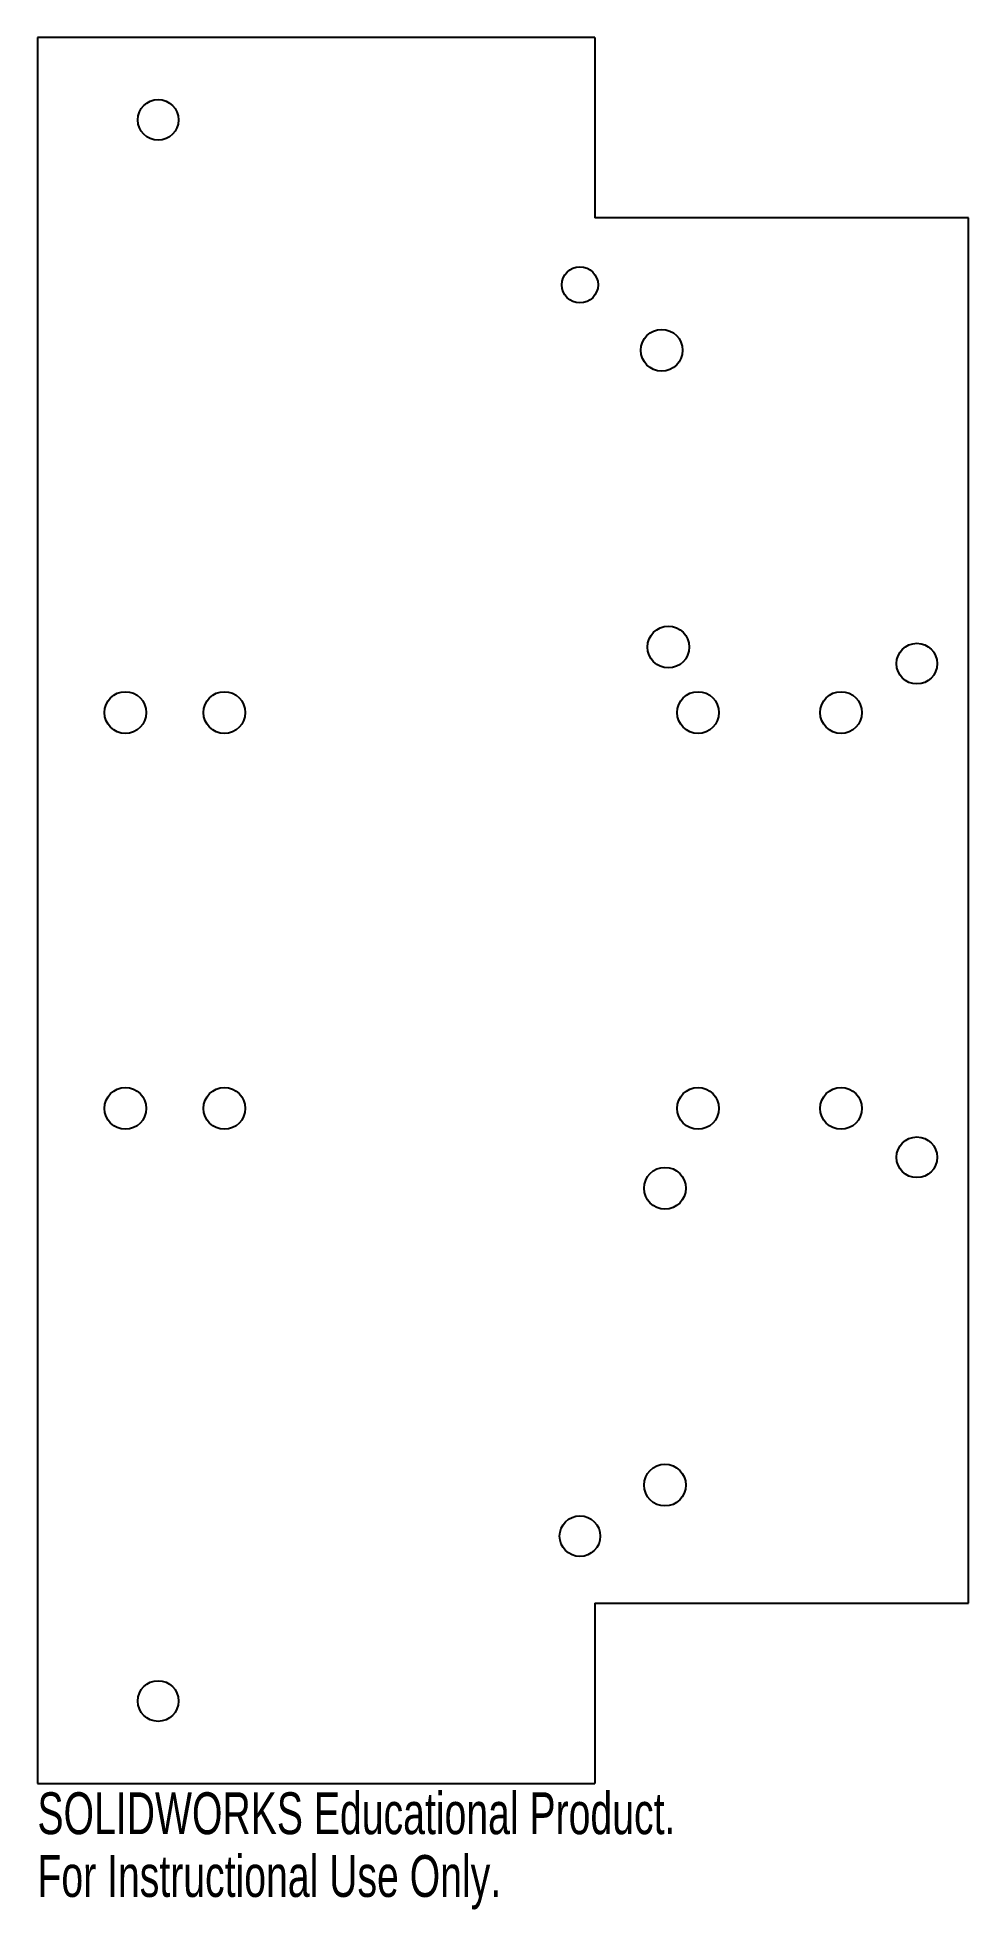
# Model space of a CAD drawing. Header units: inches. Extents: x -4.12 to 0.12, y -8.04 to 0.48.
import ezdxf

# ---------------------------------------------------------------- set-up
doc = ezdxf.new("R2010")
doc.units = ezdxf.units.IN
doc.header["$MEASUREMENT"] = 0
doc.styles.add('SLDTEXTSTYLE0', font='TXT', dxfattribs={"width": 0.7})

msp = doc.modelspace()

# ---------------------------------------------------------------- linework, layer by layer
at = {"color": 7, "linetype": 'Continuous', "lineweight": 25}
for p, q in [((-4.1188, 0.4779), (-4.1188, -7.4621)), ((-1.584, 0.4779), (-4.1188, 0.4779)), ((-1.584, 0.4779), (-1.584, -0.3421)), ((0.1154, -0.3421), (-1.584, -0.3421)), ((0.1154, -6.6421), (0.1154, -0.3421)), ((-1.584, -6.6421), (-1.584, -7.4621)), ((-1.584, -6.6421), (0.1154, -6.6421)), ((-4.1188, -7.4621), (-1.584, -7.4621))]:
    msp.add_line(p, q, dxfattribs=at)
for centre, radius in [((-3.5698, 0.1029), 0.0925), ((-1.6518, -0.6471), 0.0825), ((-1.28, -0.9446), 0.095), ((-1.2496, -2.2942), 0.095), ((-0.1195, -2.3696), 0.0925), ((-3.7188, -2.5921), 0.095), ((-3.2688, -2.5921), 0.095), ((-1.1146, -2.5921), 0.095), ((-0.4646, -2.5921), 0.095), ((-3.7188, -4.3921), 0.095), ((-3.2688, -4.3921), 0.095), ((-1.1146, -4.3921), 0.095), ((-0.4646, -4.3921), 0.095), ((-0.1195, -4.6146), 0.0925), ((-1.2654, -4.7552), 0.095), ((-1.2654, -6.1052), 0.095), ((-1.6518, -6.3371), 0.0925), ((-3.5698, -7.0871), 0.0925)]:
    msp.add_circle(centre, radius, dxfattribs=at)

# ---------------------------------------------------------------- texts
at = {"color": 7, "linetype": 'Continuous', "char_height": 0.1903, "attachment_point": 1, "style": 'SLDTEXTSTYLE0'}
for s, insert in [('SOLIDWORKS Educational Product.', (-4.1188, -7.5022)), ('For Instructional Use Only.', (-4.1188, -7.7876))]:
    msp.add_mtext(s, dxfattribs=dict(at, insert=insert))

doc.saveas('drawing.dxf')
